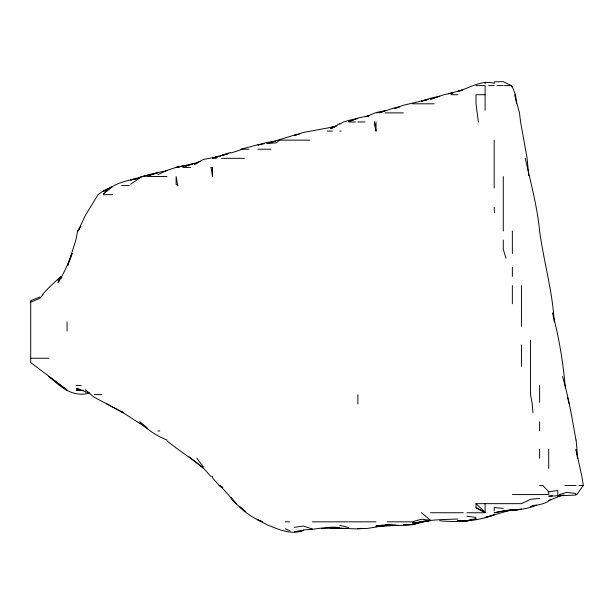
<?xml version="1.0" encoding="UTF-8"?>
<svg xmlns="http://www.w3.org/2000/svg" width="614" height="614" viewBox="0 0 614 614"><rect width="100%" height="100%" fill="white"/><g stroke="black" fill="none" stroke-linecap="round" stroke-linejoin="round"><path stroke-width="0.92" d="M521.447 366.259L521.447 344.853M79.574 228.661L78.032 231.025L85.231 215.614L98.063 194.676L103.405 190.816L111.664 187.285M80.887 226.305L77.64 231.025L75.875 240.112L67.632 265.724L72.214 253.336C68.07 263.299 64.171 273.506 57.962 282.402L59.727 280.421M576.845 494.577L583.3 485.49L581.865 476.395L575.97 449.525L577.69 458.221L576.109 440.046M42.972 294.643L39.787 298.404L30.7 302.157M42.351 294.643L48.874 287.659L60.771 276.469M550.727 499.243C545.554 504.547 537.258 504.654 530.534 506.619L535.078 505.145M61.722 277.513L57.962 280.137L61.745 277.513M130.667 184.223L139.754 177.991M559.914 494.577L557.796 495.751L548.709 496.235L552.347 495.813M339.688 124.166L343.671 121.971L348.775 120.375L357.862 118.395L348.775 121.58L357.862 118.041L369.682 115.609M339.688 123.729L330.601 128.702L334.73 126.998M561.795 495.36L548.709 500.579M111.664 187.331L103.405 191.315L112.492 186.526L103.405 194.078C112.262 183.54 126 180.631 138.848 178.252L130.667 180.002L148.841 174.629L157.928 172.718M157.928 174.629L167.016 170.385L176.011 167.415L194.285 163.408L185.198 166.348L200.64 161.336M536.314 505.061C526.075 510.05 514.325 509.758 503.273 511.355L507.816 510.487M375.162 112.884L366.949 116.361L368.768 115.969M376.037 112.884C384.08 112.492 391.44 107.65 399.668 106.974M198.414 162.626L194.285 164.337L203.372 159.479L217.909 156.662M379.613 112.884L385.124 110.597L376.037 112.554M39.787 297.022L30.7 300.622L30.7 362.513L67.056 390.082L48.874 376.428C60.84 387.165 72.774 397.849 89.774 392.952M335.559 126.43L330.601 128.188L334.231 127.052M230.634 152.341L221.547 155.457L228.815 153.554M285.157 140.145L279.57 140.145L276.07 142.855L266.983 143.538L294.244 135.134L299.701 134.029M408.755 524.556L403.298 524.579L412.385 524.74L424.205 520.956M412.385 524.74L421.473 521.839L430.567 520.273L412.385 524.548C426.922 519.244 442.594 519.674 457.829 519.037M157.023 172.994L148.841 175.55L157.928 172.465L167.016 170.669M230.634 153.063L239.721 150.253L241.402 149.233L249.061 149.233M559.653 494.577L566.883 492.328L575.97 493.526L575.97 494.577M240.995 149.233L257.895 144.727L264.258 143.699M508.722 510.633L485.091 517.518L494.178 514.877C476.74 521.401 458.044 522.453 439.655 520.772M266.983 143.538L275.164 141.281M139.754 177.323L148.841 175.128L142.755 176.502M512.36 87.556L511.316 85.622L503.273 81.639L494.178 81.831L494.178 83.327C481.376 79.544 469.787 88.094 457.829 91.217L462.373 90.135M301.735 530.926L294.244 531.716L303.339 530.496C290.89 535.239 278.426 529.322 266.983 524.732C257.427 519.559 247.089 515.069 239.721 506.819L245.316 511.462M560.996 495.191L557.796 496.012L564.159 495.168M397.849 107.627L394.211 108.555L403.298 105.293L427.843 99.491M228.815 153.515L212.459 157.967L220.633 156.079M427.843 99.614L421.473 101.133L430.567 98.232L439.655 96.214L430.567 99.207L443.968 94.71L453.286 92.706M336.963 126L330.601 127.52L335.144 126.699M297.882 134.535L294.244 135.372L303.339 132.432L335.144 126.599M462.373 90.081L448.742 93.673L453.286 92.768M261.533 144.313L257.895 145.019L266.983 142.463L275.164 141.174M303.339 529.782C315.581 529.859 327.546 525.899 339.688 527.633M429.631 520.449L421.473 522.084L412.385 522.982L430.567 520.657M294.244 527.365L303.339 526.037L312.426 528.999M539.622 485.49L542.876 485.49L548.709 491.829L557.796 490.502L557.796 494.577M563.245 495.229L557.796 495.866L575.97 495.053M521.447 509.229L512.36 510.265L521.447 509.259L515.085 509.505M397.849 525.308L376.037 526.605L385.124 525.576L366.949 528.508L357.862 528.57L361.5 528.355M539.622 498.368L530.534 499.305L521.447 503.664L476.004 503.664L476.004 507.747L485.091 512.751L466.916 512.751M411.48 524.64C399.729 526.505 387.818 524.195 376.037 525.86L385.124 525.116L396.03 525.262L385.124 525.154L392.4 525.254M363.319 528.393L357.862 528.93L339.688 528.278L341.507 528.278M346.956 528.362L330.601 528.393M333.325 528.109L339.688 527.894L321.513 528.554M79.774 389.99L76.144 390.051L83.412 390.374M476.004 85.622L485.091 85.622L485.091 110.267M488.736 85.622L494.178 85.622M496.941 85.622L503.273 85.622M504.424 85.622L511.316 85.622M450.929 94.71L457.829 94.71M485.091 94.71L476.004 94.71L476.004 103.797L478.39 121.971M412.385 103.797L434.228 103.797M385.124 112.884L403.298 112.884M348.775 121.971L355.544 121.971M357.862 121.971L364.977 121.971M327.224 131.058L332.504 131.058M339.688 131.058L341.092 131.058M376.037 131.058L374.44 121.971L376.037 131.058L376.037 121.971M285.725 140.145L309.932 140.145M257.895 149.233L270.943 149.233M212.459 158.32L216.258 158.32M221.547 158.32L244.41 158.32M182.842 167.415L190.563 167.415M211.032 167.415L212.459 167.415L212.498 176.502L211.032 167.415L212.459 167.914M146.83 176.502L167.016 176.502M121.58 185.589L129.347 185.589M103.405 194.676L112.492 194.676M30.7 358.254L48.874 358.254M76.144 385.523L81.094 385.523M94.318 394.61L101.817 394.61M157.928 430.959L159.793 430.959M211.792 476.395L212.459 476.395L212.459 477.147M564.788 485.49L575.97 485.49M578.918 485.49L583.3 485.49M512.36 494.577L548.709 494.577L548.709 491.829M430.567 512.751L463.271 512.751M285.157 521.839L289.493 521.839M312.426 521.839L347.808 521.839M348.775 521.839L376.037 521.839M387.434 521.839L412.385 521.839L421.473 519.198L430.567 520.334L421.473 512.751M85.231 392.077L87.955 392.338M503.273 508.407L494.178 507.502L494.178 510.994M466.916 516.313L476.004 517.395M79.774 389.245L76.144 388.439L85.231 391.486M339.688 525.323L348.775 527.579M285.157 528.754L290.215 530.926M167.016 440.046C156.723 436.024 147.452 429.785 139.754 421.872L146.746 427.551M85.231 389.752L94.318 397.327L123.483 412.785L121.58 411.687L147.329 428.326M476.004 507.747L485.091 512.237L485.091 503.664M106.506 403.697L121.58 411.864M203.372 468.49C191.875 458.504 178.781 450.546 167.016 440.837M202.689 467.308L189.104 456.824M219.236 485.49L221.547 487.178L219.236 485.49L212.459 477.83M243.766 510.196L235.837 503.664L230.634 497.501L236.244 503.664L220.073 485.49M476.004 503.664L485.091 512.237M221.547 486.388L222.844 487.646M511.04 85.622L512.36 86.904L515.522 94.71L516.512 103.797M203.372 468.014L210.763 476.395M196.795 458.221L203.372 466.893M505.99 258.287L503.273 249.2L503.273 240.112M562.493 376.428C568.61 397.258 572.225 418.733 575.97 440.046M514.563 94.71L519.482 112.884L520.595 121.971L527.119 158.32L528.746 175.589M567.559 397.335L569.124 403.697M552.423 312.818C559.07 337.539 563.191 362.774 565.387 388.248M525.292 158.32C530.642 182.45 537.25 206.365 539.614 231.025L539.622 231.087C543.697 261.495 552.585 291.097 554.219 321.905M532.914 412.785L532.223 403.697L530.534 394.61L530.534 340.079M494.178 207.402L494.447 212.851M548.709 449.133L548.709 468.49M539.622 385.523L539.622 402.308M539.622 421.872L539.622 430.959M539.622 449.133L539.622 458.221M521.447 285.556L521.447 326.287M512.36 231.025L512.36 253.536M512.36 267.374L512.36 276.469M512.36 285.556L512.36 303.73M503.273 176.502L503.273 231.025M494.178 140.145L494.178 188.03M485.091 82.123L485.091 83.842M357.862 394.825L357.862 403.974M212.459 167.415L212.459 176.502M67.056 321.905L67.056 330.992M503.273 510.833L494.178 512.751L512.36 509.666L503.273 510.833M476.004 518.815L466.916 520.703L457.829 520.657L466.916 520.703L476.004 518.815M185.198 165.657L176.103 167.415L185.198 165.657M466.916 521.002L457.829 521.378L466.916 521.056M262.585 521.839L257.895 519.92L262.585 521.839M177.791 185.589L176.103 184.131L176.103 176.502L177.791 185.589"/></g></svg>
